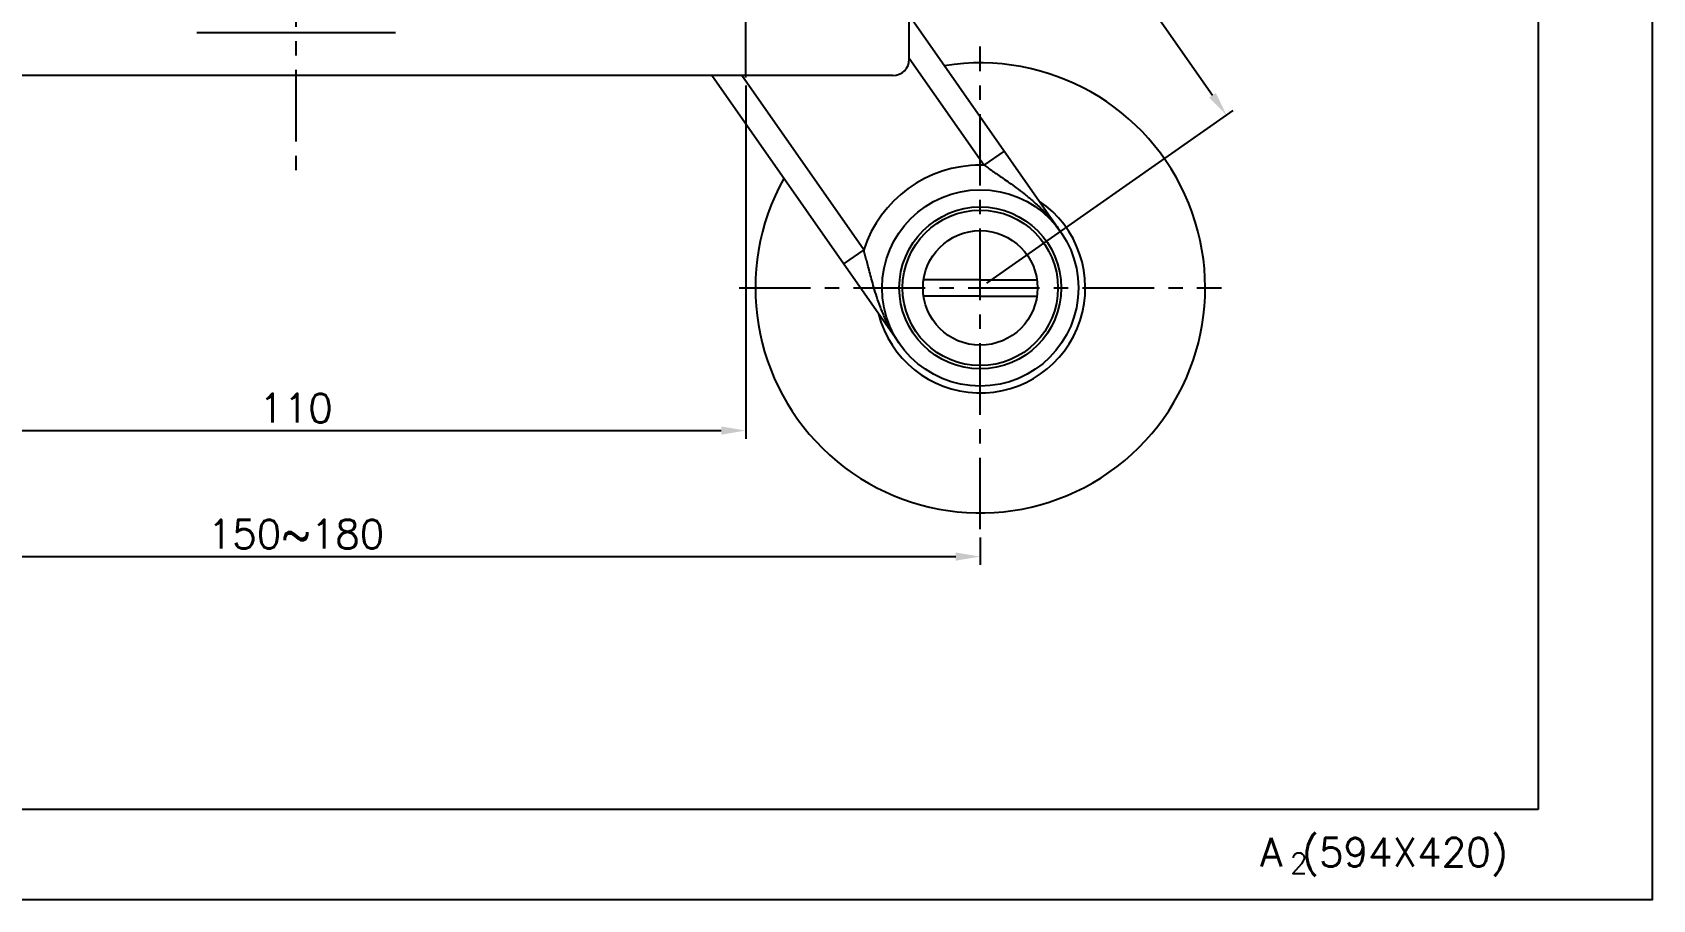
# Model space of a CAD drawing. Extents: x 38931 to 39525, y 15845 to 16265.
# Drawn here: x 39326.5 to 39524.6, y 15845 to 15951 of the extents above; entities that cross this region are included whole.
import ezdxf

# ---------------------------------------------------------------- set-up
doc = ezdxf.new("R2010")
doc.units = 0
doc.header["$LTSCALE"] = 7
doc.header["$MEASUREMENT"] = 0
doc.linetypes.add('CENTER', pattern=[2, 1.25, -0.25, 0.25, -0.25])
doc.layers.get('0').update_dxf_attribs({"color": 2, "linetype": 'CONTINUOUS'})
for name, color, linetype in [('CL', 1, 'CENTER'), ('DIM', 2, 'CONTINUOUS'), ('DWG', 7, 'CONTINUOUS'), ('PRT0001-SHAPE', 7, 'CONTINUOUS'), ('TXT', 4, 'CONTINUOUS')]:
    doc.layers.add(name, color=color, linetype=linetype)
doc.styles.add('GHS', font='romans', dxfattribs={"bigfont": 'ghs'})

msp = doc.modelspace()

# ---------------------------------------------------------------- linework, layer by layer
at = {"linetype": 'Continuous'}
msp.add_lwpolyline([(38930.64928, 15845.01461), (39524.64928, 15845.01461), (39524.64928, 16265.01461), (38930.64928, 16265.01461)], close=True, dxfattribs=at)
at = {"layer": 'CL'}
for p, q in [((39358.75612, 16044.40427), (39358.75612, 15933.88869)), ((39413.75612, 15945.48146), (39413.75612, 15975.9667)), ((39442.43476, 15890.2665), (39442.43476, 15949.2665)), ((39412.93472, 15919.76639), (39471.93472, 15919.76639))]:
    msp.add_line(p, q, dxfattribs=at)
at = {"layer": 'DIM'}
for p, q in [((39445.59787, 15979.35746), (39470.83506, 15943.3148)), ((39413.75612, 15944.48146), (39413.75612, 15901.32978)), ((39443.25391, 15920.34007), (39473.37494, 15941.43091)), ((39306.75612, 15902.32978), (39410.75612, 15902.32978)), ((39442.43476, 15889.2665), (39442.43476, 15885.93021)), ((39278.07726, 15886.93021), (39439.43476, 15886.93021))]:
    msp.add_line(p, q, dxfattribs=at)
for points in [[(39471.24464, 15943.60159), (39470.42548, 15943.02801), (39472.55578, 15940.85734)], [(39410.75612, 15902.82978), (39410.75612, 15901.82978), (39413.75612, 15902.32978)], [(39439.43476, 15887.43021), (39439.43476, 15886.43021), (39442.43476, 15886.93021)]]:
    msp.add_solid(points, dxfattribs=at)
at = {"layer": 'DWG', "linetype": 'Continuous'}
for p, q in [((39433.75612, 15947.72408), (39433.75612, 15988.72397)), ((39431.75612, 15945.72408), (39285.75612, 15945.72408))]:
    msp.add_line(p, q, dxfattribs=at)
at = {"layer": 'DWG'}
for p, q in [((39433.75612, 15953.08208), (39452.26455, 15926.64931)), ((39433.75612, 15947.85174), (39442.92418, 15934.7584)), ((39432.6049, 15912.88347), (39409.60966, 15945.72408)), ((39428.17944, 15924.43403), (39413.27198, 15945.72408)), ((39442.92418, 15934.7584), (39445.38163, 15936.47913)), ((39428.17944, 15924.43403), (39425.72198, 15922.7133)), ((39442.43494, 15920.76661), (39435.50674, 15920.76661)), ((39442.43494, 15920.76661), (39449.36315, 15920.76661)), ((39442.43494, 15918.76661), (39435.50674, 15918.76661)), ((39442.43494, 15918.76661), (39449.36315, 15918.76661))]:
    msp.add_line(p, q, dxfattribs=at)
for centre, radius in [((39442.43472, 15919.76639), 12), ((39442.43476, 15919.7665), 9.9), ((39442.43476, 15919.7665), 9.5), ((39442.43476, 15919.7665), 7)]:
    msp.add_circle(centre, radius, dxfattribs=at)
for centre, radius, start, end in [((39442.43476, 15919.7665), 27.5, 150.8723087, 99.1281167), ((39442.43472, 15919.76639), 15, 89.9998603, 161.8698975), ((39442.43472, 15919.76639), 15, 88.1301025, 93.5149532), ((39442.43472, 15919.76639), 12.83935, 194.2068954, 55.7931046)]:
    msp.add_arc(centre, radius, start, end, dxfattribs=at)
at = {"layer": 'DWG', "linetype": 'Continuous'}
msp.add_arc((39431.75612, 15947.72408), 2, 270, 0, dxfattribs=at)
at = {"layer": 'DWG'}
for points in [[(39442.92418, 15934.7584), (39443.39671, 15934.42343), (39443.92894, 15934.05153), (39444.53125, 15933.63455), (39445.21302, 15933.1629), (39445.98207, 15932.62431), (39446.84151, 15932.0038), (39447.78814, 15931.28266), (39448.81928, 15930.43069), (39449.93007, 15929.40354), (39451.09497, 15928.15547), (39452.05465, 15926.94314)], [(39432.40034, 15913.18155), (39431.58792, 15914.50062), (39430.8126, 15916.02485), (39430.22719, 15917.42137), (39429.77958, 15918.68192), (39429.42608, 15919.81769), (39429.1373, 15920.83672), (39428.89457, 15921.74249), (39428.68489, 15922.54318), (39428.4994, 15923.25046), (39428.33229, 15923.87653), (39428.17944, 15924.43403)]]:
    msp.add_spline(points, degree=3, dxfattribs=at)
at = {"layer": 'PRT0001-SHAPE', "color": 7, "linetype": 'Continuous'}
msp.add_line((39346.63843, 15950.9879), (39370.94119, 15950.98792), dxfattribs=at)
at = {"layer": 'TXT', "color": 4}
msp.add_line((39510.64928, 16246.01461), (39510.64928, 15856.01461), dxfattribs=at)
at = {"layer": 'TXT', "color": 4, "linetype": 'Continuous'}
msp.add_line((39510.64928, 15856.01461), (38956.64928, 15856.01461), dxfattribs=at)

# ---------------------------------------------------------------- texts
at = {"color": 7, "style": 'GHS'}
for s, height, p in [('A (594X420)', 3.5, (39476.66313, 15849.04152)), ('2', 2.5, (39480.31681, 15848.20954))]:
    msp.add_text(s, height=height, dxfattribs=at).set_placement(p)
at = {"layer": 'DIM', "char_height": 3.5, "attachment_point": 5, "style": 'GHS'}
for s, insert in [('\\A1;110', (39358.75612, 15905.07978)), ('\\A1;150~180', (39358.75601, 15889.68021))]:
    msp.add_mtext(s, dxfattribs=dict(at, insert=insert))

doc.saveas('drawing.dxf')
